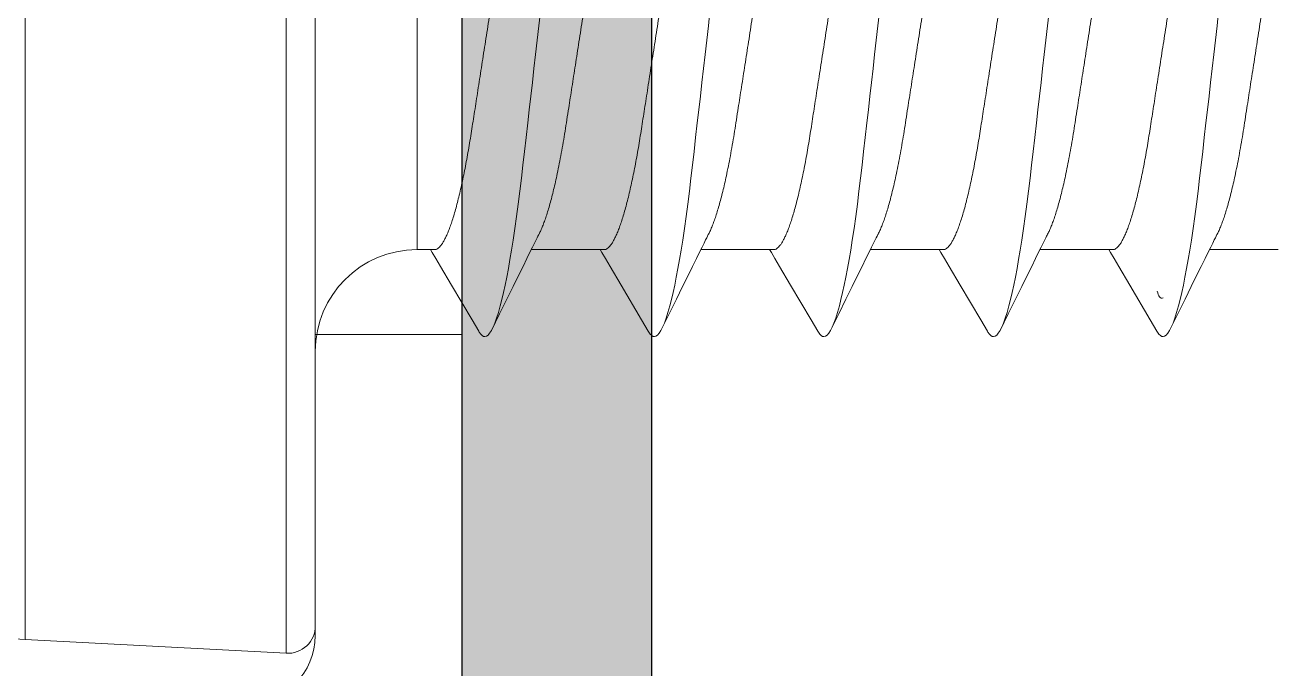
# Model space of a CAD drawing. Header units: millimetres. Extents: x 3069 to 3669, y 1489 to 1908.
# Drawn here: x 3322.75 to 3331.98, y 1591.06 to 1595.81 of the extents above; entities that cross this region are included whole.
import ezdxf

# ---------------------------------------------------------------- set-up
doc = ezdxf.new("R2010")
doc.units = ezdxf.units.MM
for name, color, linetype, lineweight in [('Detalles-Accesorios', 1, 'Continuous', 13), ('Perfil-Detalles', 7, 'Continuous', 25), ('Sombreado-Perfil dettalles', 7, 'Continuous', 0)]:
    doc.layers.add(name, color=color, linetype=linetype, lineweight=lineweight)

# ---------------------------------------------------------------- blocks, each defined once
blk = doc.blocks.new('*U41')
for p, q in [((0.2138346663086844, -4.736821521462161), (0.2138346663086855, 4.736821521462161)), ((-6e-16, -4.533900000000016), (6e-16, 4.533900000000016)), ((-0.7499999999998865, -1.757927183843946), (-0.7499999999998862, 1.798203730638647)), ((2.14007843218701, -4.635871363334672), (2.14007843218701, -3e-16)), ((-6.592075091829997, -1.757927183843945), (-7.099043015437132, -1.757927183843945)), ((-5.342075091829997, -1.757927183843946), (-5.849043015437132, -1.757927183843946)), ((-4.092075091829997, -1.757927183843946), (-4.599043015437132, -1.757927183843946)), ((-2.842075091829997, -1.757927183843946), (-3.349043015437132, -1.757927183843946)), ((-1.592075091829997, -1.757927183843946), (-2.099043015437132, -1.757927183843946)), ((-0.8490430154371326, -1.757927183843946), (-0.7499999999998865, -1.757927183843946)), ((0.2138346663086844, -4.736821521462161), (2.14007843218701, -4.635871363334672))]:
    blk.add_line(p, q)
at = {"flags": 128}
for points in [[(-6.204458729629664, -2.359146043614884), (-6.208441723631835, -2.366135698827462), (-6.219276095114651, -2.381131120569931), (-6.229827957885277, -2.391721408854777), (-6.240075663765878, -2.397994238799866), (-6.249999999999886, -2.40005785129125), (-6.261343644851308, -2.39737050069442), (-6.273104287715909, -2.38918857212269), (-6.285252974156833, -2.375358092915802), (-6.297755878897078, -2.35575972749683), (-6.310576200035598, -2.33031364821238), (-6.323436570301851, -2.299591096338359), (-6.336521540406693, -2.263193610113147), (-6.349787002188691, -2.2211662448056), (-6.363185870862821, -2.173596269630023), (-6.375223069191065, -2.126544227093744), (-6.387293551591938, -2.075296091311201), (-6.399361598572909, -2.019996769768339), (-6.411392573050193, -1.960814577042923), (-6.423350755531828, -1.897940017094298), (-6.435202591342999, -1.831583483144583), (-6.446914255206706, -1.761972957559918), (-6.458454357266305, -1.689351711731432), (-6.471366141953353, -1.603190072270591), (-6.483973228546346, -1.513840603416325), (-6.496236920928708, -1.421709208490937), (-6.508123123221253, -1.327207067560435), (-6.519600986771251, -1.230746578399986), (-6.530648051594994, -1.133938365393475), (-6.542061782419978, -1.033641345679938), (-6.553860309594824, -0.9299660602641202), (-6.566012784466693, -0.8231781052201077), (-6.577135076706213, -0.7254438914340531), (-6.588486298419752, -0.6256989002390005), (-6.600037495170113, -0.5241940813642136), (-6.611758900713425, -0.421196654496895), (-6.6236183133866, -0.3169876400373246), (-6.635581637310338, -0.2118596266305408), (-6.647615859014308, -0.10611391293014), (-6.659685259006323, -5.78523145682e-05)], [(-4.954458729629664, -2.359146043614884), (-4.958441723631835, -2.366135698827462), (-4.969276095114651, -2.381131120569932), (-4.979827957885277, -2.391721408854777), (-4.990075663765878, -2.397994238799867), (-4.999999999999886, -2.40005785129125), (-5.011343644851308, -2.397370500694421), (-5.023104287715909, -2.38918857212269), (-5.035252974156833, -2.375358092915802), (-5.047755878897078, -2.355759727496831), (-5.060576200035598, -2.330313648212381), (-5.073436570301851, -2.29959109633836), (-5.086521540406693, -2.263193610113148), (-5.099787002188691, -2.221166244805601), (-5.113185870862821, -2.173596269630024), (-5.125223069191065, -2.126544227093745), (-5.137293551591938, -2.075296091311201), (-5.149361598572909, -2.01999676976834), (-5.161392573050193, -1.960814577042924), (-5.173350755531828, -1.897940017094299), (-5.185202591342999, -1.831583483144583), (-5.196914255206706, -1.761972957559919), (-5.208454357266305, -1.689351711731432), (-5.221366141953353, -1.603190072270592), (-5.233973228546346, -1.513840603416326), (-5.246236920928708, -1.421709208490937), (-5.258123123221253, -1.327207067560436), (-5.269600986771251, -1.230746578399986), (-5.280648051594994, -1.133938365393475), (-5.292061782419978, -1.033641345679938), (-5.303860309594824, -0.9299660602641207), (-5.316012784466693, -0.8231781052201081), (-5.327135076706213, -0.7254438914340536), (-5.338486298419752, -0.6256989002390009), (-5.350037495170113, -0.524194081364214), (-5.361758900713425, -0.4211966544968954), (-5.3736183133866, -0.316987640037325), (-5.385581637310338, -0.2118596266305412), (-5.397615859014308, -0.1061139129301404), (-5.409685259006323, -5.78523145686e-05)], [(-3.704458729629664, -2.359146043614884), (-3.708441723631836, -2.366135698827462), (-3.719276095114651, -2.381131120569932), (-3.729827957885277, -2.391721408854777), (-3.740075663765879, -2.397994238799867), (-3.749999999999886, -2.40005785129125), (-3.761343644851308, -2.397370500694421), (-3.77310428771591, -2.38918857212269), (-3.785252974156833, -2.375358092915802), (-3.797755878897078, -2.355759727496831), (-3.810576200035598, -2.330313648212381), (-3.823436570301851, -2.29959109633836), (-3.836521540406693, -2.263193610113148), (-3.849787002188691, -2.221166244805601), (-3.863185870862821, -2.173596269630024), (-3.875223069191065, -2.126544227093745), (-3.887293551591938, -2.075296091311201), (-3.899361598572909, -2.01999676976834), (-3.911392573050193, -1.960814577042924), (-3.923350755531828, -1.897940017094299), (-3.935202591343, -1.831583483144583), (-3.946914255206706, -1.761972957559919), (-3.958454357266305, -1.689351711731432), (-3.971366141953353, -1.603190072270592), (-3.983973228546346, -1.513840603416326), (-3.996236920928708, -1.421709208490937), (-4.008123123221253, -1.327207067560436), (-4.019600986771251, -1.230746578399986), (-4.030648051594994, -1.133938365393475), (-4.042061782419978, -1.033641345679938), (-4.053860309594824, -0.9299660602641207), (-4.066012784466693, -0.8231781052201081), (-4.077135076706213, -0.7254438914340536), (-4.088486298419752, -0.6256989002390009), (-4.100037495170113, -0.524194081364214), (-4.111758900713425, -0.4211966544968954), (-4.1236183133866, -0.316987640037325), (-4.135581637310338, -0.2118596266305412), (-4.147615859014308, -0.1061139129301404), (-4.159685259006323, -5.78523145686e-05)], [(-2.454458729629664, -2.359146043614884), (-2.458441723631836, -2.366135698827462), (-2.469276095114651, -2.381131120569932), (-2.479827957885277, -2.391721408854777), (-2.490075663765879, -2.397994238799867), (-2.499999999999886, -2.40005785129125), (-2.511343644851308, -2.397370500694421), (-2.52310428771591, -2.38918857212269), (-2.535252974156833, -2.375358092915802), (-2.547755878897078, -2.355759727496831), (-2.560576200035598, -2.330313648212381), (-2.573436570301851, -2.29959109633836), (-2.586521540406693, -2.263193610113148), (-2.599787002188691, -2.221166244805601), (-2.613185870862821, -2.173596269630024), (-2.625223069191065, -2.126544227093745), (-2.637293551591938, -2.075296091311201), (-2.649361598572909, -2.01999676976834), (-2.661392573050193, -1.960814577042924), (-2.673350755531828, -1.897940017094299), (-2.685202591343, -1.831583483144583), (-2.696914255206706, -1.761972957559919), (-2.708454357266305, -1.689351711731432), (-2.721366141953353, -1.603190072270592), (-2.733973228546346, -1.513840603416326), (-2.746236920928708, -1.421709208490937), (-2.758123123221253, -1.327207067560436), (-2.769600986771251, -1.230746578399986), (-2.780648051594994, -1.133938365393475), (-2.792061782419978, -1.033641345679938), (-2.803860309594824, -0.9299660602641207), (-2.816012784466693, -0.8231781052201081), (-2.827135076706213, -0.7254438914340537), (-2.838486298419752, -0.6256989002390011), (-2.850037495170113, -0.5241940813642142), (-2.861758900713425, -0.4211966544968956), (-2.8736183133866, -0.3169876400373251), (-2.885581637310338, -0.2118596266305413), (-2.897615859014308, -0.1061139129301406), (-2.909685259006323, -5.78523145688e-05)], [(-1.204458729629664, -2.359146043614885), (-1.208441723631836, -2.366135698827463), (-1.219276095114651, -2.381131120569932), (-1.229827957885277, -2.391721408854778), (-1.240075663765878, -2.397994238799867), (-1.249999999999886, -2.400057851291251), (-1.261343644851308, -2.397370500694421), (-1.273104287715909, -2.389188572122691), (-1.285252974156833, -2.375358092915803), (-1.297755878897078, -2.355759727496831), (-1.310576200035598, -2.330313648212381), (-1.323436570301851, -2.29959109633836), (-1.336521540406693, -2.263193610113148), (-1.349787002188691, -2.221166244805601), (-1.363185870862821, -2.173596269630024), (-1.375223069191065, -2.126544227093745), (-1.387293551591938, -2.075296091311201), (-1.399361598572909, -2.01999676976834), (-1.411392573050193, -1.960814577042924), (-1.423350755531828, -1.897940017094299), (-1.435202591342999, -1.831583483144583), (-1.446914255206707, -1.761972957559919), (-1.458454357266305, -1.689351711731432), (-1.471366141953353, -1.603190072270592), (-1.483973228546347, -1.513840603416326), (-1.496236920928709, -1.421709208490938), (-1.508123123221253, -1.327207067560436), (-1.519600986771252, -1.230746578399987), (-1.530648051594994, -1.133938365393475), (-1.542061782419978, -1.033641345679938), (-1.553860309594824, -0.9299660602641209), (-1.566012784466693, -0.8231781052201084), (-1.577135076706213, -0.7254438914340537), (-1.588486298419752, -0.6256989002390013), (-1.600037495170113, -0.5241940813642144), (-1.611758900713425, -0.4211966544968958), (-1.6236183133866, -0.3169876400373253), (-1.635581637310338, -0.2118596266305415), (-1.647615859014308, -0.1061139129301407), (-1.659685259006323, -5.78523145689e-05)], [(-6.20448849587342, -2.359665599867581), (-6.155327379673849, -2.276001889453026), (-6.00419956044368, -2.019578148141817), (-5.922518823060386, -1.88158441331842), (-5.888214039064564, -1.82378242719045), (-5.861884984752919, -1.779487821224676), (-5.849043015437132, -1.757927183843945)], [(-4.95448849587342, -2.359665599867582), (-4.905327379673849, -2.276001889453027), (-4.75419956044368, -2.019578148141817), (-4.672518823060386, -1.881584413318421), (-4.638214039064564, -1.823782427190451), (-4.611884984752919, -1.779487821224676), (-4.599043015437132, -1.757927183843946)], [(-3.70448849587342, -2.359665599867582), (-3.655327379673849, -2.276001889453027), (-3.504199560443681, -2.019578148141817), (-3.422518823060386, -1.881584413318421), (-3.388214039064564, -1.823782427190451), (-3.361884984752919, -1.779487821224676), (-3.349043015437132, -1.757927183843946)], [(-2.45448849587342, -2.359665599867582), (-2.405327379673849, -2.276001889453027), (-2.254199560443681, -2.019578148141817), (-2.172518823060386, -1.881584413318421), (-2.138214039064564, -1.823782427190451), (-2.111884984752919, -1.779487821224677), (-2.099043015437132, -1.757927183843946)], [(-1.20448849587342, -2.359665599867582), (-1.155327379673849, -2.276001889453027), (-1.00419956044368, -2.019578148141818), (-0.9225188230603864, -1.881584413318421), (-0.8882140390645648, -1.823782427190451), (-0.8618849847529192, -1.779487821224677), (-0.8490430154371326, -1.757927183843946)]]:
    blk.add_lwpolyline(points, dxfattribs=at)
for centre, radius, start, end in [((-0.7499999999998866, -2.507927183843946), 0.75, 0, 89.99999999999999), ((2.113491766415563, -4.128567559679368), 0.5080000000000029, 272.9999999999926, 339.2275427808937), ((0.2031999999999238, -4.533900000000016), 0.2032000000000007, 180, 273.0000000000056)]:
    blk.add_arc(centre, radius, start, end)
for points, knots in [([(-5.849043015437132, -1.757927183843945), (-5.88302694511492, -1.757547680161507), (-5.890595296114156, -1.756784087254003), (-5.902374363975127, -1.750563329493046), (-5.914518266486425, -1.740493781238625), (-5.927023267038634, -1.726121286315275), (-5.939765842433075, -1.707599065094654), (-5.95270334818349, -1.684960222411461), (-5.965788586545045, -1.658300968026366), (-5.979053373411147, -1.627518412254572), (-5.992543704452941, -1.592438701011473), (-6.006212380585452, -1.553063660068175), (-6.020008806836926, -1.50942993726221), (-6.033789375471883, -1.461965406876628), (-6.047501510548613, -1.410862478965667), (-6.061093630164805, -1.356340277335902), (-6.074515266480943, -1.298641392597061), (-6.0877091993176, -1.238071702938042), (-6.100630686855424, -1.174916599639174), (-6.113237687103833, -1.109472501966762), (-6.125501612665402, -1.041989614573821), (-6.13739051652567, -0.9727697093950373), (-6.148816343072439, -0.9023896642713671), (-6.159891684380795, -0.8305960885246568), (-6.171332372077472, -0.7571003139713062), (-6.183125252523154, -0.6811598833879762), (-6.195363809053901, -0.6024025335972274), (-6.208010290475726, -0.5210041350598535), (-6.221034486372786, -0.4371780594093471), (-6.234309105555553, -0.3517414055511372), (-6.247787568858029, -0.2649915174223443), (-6.261421266825095, -0.1772421840079223), (-6.275159630445955, -0.088819434522633), (-6.288940715390594, -0.0001223791951466), (-6.302711874457145, 0.0885103170294892), (-6.316420405262533, 0.1767418791618534), (-6.330025166663631, 0.26430440814545), (-6.343475823227777, 0.3508738031024459), (-6.356645571670242, 0.435636140830412), (-6.36949281142165, 0.5183246949314944), (-6.381981524958177, 0.5987041496599668), (-6.394152403116095, 0.6770355231645349), (-6.406705292335914, 0.7578412822736605), (-6.41956687111724, 0.8405541703273806), (-6.432666194209446, 0.9251210360203581), (-6.446320729990702, 1.007169724967753), (-6.460471914785898, 1.086970341382369), (-6.475116117707671, 1.164121646560659), (-6.489447967629189, 1.234537078028382), (-6.50335738792944, 1.298393433336401), (-6.516748755722005, 1.355976633171736), (-6.530310856054597, 1.410397803377635), (-6.543991840736339, 1.461416447115369), (-6.557660378020159, 1.50853148375586), (-6.571263348138131, 1.551634197307067), (-6.584750347201293, 1.590635593300135), (-6.598155633606324, 1.625714189800931), (-6.611514341984388, 1.65681349949881), (-6.623776051255504, 1.682277588544821), (-6.631525070517341, 1.695458591226782), (-7.01671944504676, 2.346553412058256)], [0, 0, 0, 0, 0.0163602505814666, 0.0329181820557936, 0.0496575069572153, 0.0665606921873199, 0.0836089697385802, 0.1004749191246001, 0.1174420185410431, 0.1344897300077625, 0.1515970032494036, 0.1690923099561412, 0.1866039139542071, 0.2041084275888897, 0.2215825259005513, 0.2390031635657217, 0.256347704571167, 0.273594137151177, 0.2906840200907863, 0.3076349385131622, 0.3244277684672279, 0.3410445817504112, 0.357468696432056, 0.3734919105160273, 0.3896896976385372, 0.406068090266904, 0.4226109292896755, 0.439642799702618, 0.4568082367407016, 0.4740866844790796, 0.4914566379478175, 0.5088958919847368, 0.526381662995152, 0.543890794173872, 0.561361749006686, 0.5788094957639368, 0.5962110260341742, 0.6135437122513505, 0.630785466850766, 0.6476102260751122, 0.6643072934950128, 0.6808582113546195, 0.6972455579679399, 0.7165178695660867, 0.7355967299844759, 0.7548932744320945, 0.7744421748735306, 0.7942155760356275, 0.8141834313552822, 0.8313921289253737, 0.8486985421471755, 0.866080830275533, 0.883516506318333, 0.9009826558228367, 0.9181442244051423, 0.9352908305397866, 0.9524006029480601, 0.9694519572407516, 0.9867690591659288, 1, 1, 1, 1]), ([(-4.599043015437132, -1.757927183843946), (-4.63302694511492, -1.757547680161507), (-4.640595296114156, -1.756784087254004), (-4.652374363975127, -1.750563329493047), (-4.664518266486425, -1.740493781238626), (-4.677023267038634, -1.726121286315275), (-4.689765842433075, -1.707599065094654), (-4.70270334818349, -1.684960222411461), (-4.715788586545045, -1.658300968026366), (-4.729053373411147, -1.627518412254573), (-4.742543704452941, -1.592438701011473), (-4.756212380585452, -1.553063660068175), (-4.770008806836926, -1.509429937262211), (-4.783789375471883, -1.461965406876629), (-4.797501510548613, -1.410862478965668), (-4.811093630164805, -1.356340277335902), (-4.824515266480943, -1.298641392597061), (-4.8377091993176, -1.238071702938043), (-4.850630686855424, -1.174916599639174), (-4.863237687103833, -1.109472501966763), (-4.875501612665402, -1.041989614573821), (-4.88739051652567, -0.9727697093950379), (-4.898816343072439, -0.9023896642713676), (-4.909891684380795, -0.8305960885246573), (-4.921332372077472, -0.7571003139713067), (-4.933125252523154, -0.6811598833879767), (-4.945363809053901, -0.602402533597228), (-4.958010290475726, -0.521004135059854), (-4.971034486372786, -0.4371780594093475), (-4.984309105555553, -0.3517414055511376), (-4.997787568858029, -0.2649915174223447), (-5.011421266825095, -0.1772421840079228), (-5.025159630445955, -0.0888194345226334), (-5.038940715390594, -0.000122379195147), (-5.052711874457145, 0.0885103170294888), (-5.066420405262533, 0.1767418791618529), (-5.080025166663631, 0.2643044081454495), (-5.093475823227777, 0.3508738031024454), (-5.106645571670242, 0.4356361408304116), (-5.11949281142165, 0.518324694931494), (-5.131981524958177, 0.5987041496599664), (-5.144152403116095, 0.6770355231645345), (-5.156705292335914, 0.75784128227366), (-5.16956687111724, 0.8405541703273801), (-5.182666194209446, 0.9251210360203574), (-5.196320729990702, 1.007169724967753), (-5.210471914785898, 1.086970341382369), (-5.225116117707671, 1.164121646560659), (-5.239447967629189, 1.234537078028381), (-5.25335738792944, 1.2983934333364), (-5.266748755722005, 1.355976633171736), (-5.280310856054597, 1.410397803377634), (-5.293991840736339, 1.461416447115368), (-5.307660378020159, 1.50853148375586), (-5.321263348138131, 1.551634197307067), (-5.334750347201293, 1.590635593300135), (-5.348155633606324, 1.625714189800931), (-5.361514341984388, 1.65681349949881), (-5.373776051255504, 1.682277588544821), (-5.381525070517341, 1.695458591226782), (-5.76671944504676, 2.346553412058256)], [0, 0, 0, 0, 0.0163602505814666, 0.0329181820557936, 0.0496575069572153, 0.0665606921873199, 0.0836089697385802, 0.1004749191246001, 0.1174420185410431, 0.1344897300077625, 0.1515970032494036, 0.1690923099561412, 0.1866039139542071, 0.2041084275888897, 0.2215825259005513, 0.2390031635657217, 0.256347704571167, 0.273594137151177, 0.2906840200907863, 0.3076349385131622, 0.3244277684672279, 0.3410445817504112, 0.357468696432056, 0.3734919105160273, 0.3896896976385372, 0.406068090266904, 0.4226109292896755, 0.439642799702618, 0.4568082367407016, 0.4740866844790796, 0.4914566379478175, 0.5088958919847368, 0.526381662995152, 0.543890794173872, 0.561361749006686, 0.5788094957639368, 0.5962110260341742, 0.6135437122513505, 0.630785466850766, 0.6476102260751122, 0.6643072934950128, 0.6808582113546195, 0.6972455579679399, 0.7165178695660867, 0.7355967299844759, 0.7548932744320945, 0.7744421748735306, 0.7942155760356275, 0.8141834313552822, 0.8313921289253737, 0.8486985421471755, 0.866080830275533, 0.883516506318333, 0.9009826558228367, 0.9181442244051423, 0.9352908305397866, 0.9524006029480601, 0.9694519572407516, 0.9867690591659288, 1, 1, 1, 1]), ([(-3.349043015437132, -1.757927183843946), (-3.38302694511492, -1.757547680161507), (-3.390595296114156, -1.756784087254004), (-3.402374363975127, -1.750563329493047), (-3.414518266486425, -1.740493781238626), (-3.427023267038634, -1.726121286315275), (-3.439765842433075, -1.707599065094654), (-3.45270334818349, -1.684960222411461), (-3.465788586545045, -1.658300968026366), (-3.479053373411147, -1.627518412254573), (-3.492543704452941, -1.592438701011473), (-3.506212380585452, -1.553063660068175), (-3.520008806836926, -1.509429937262211), (-3.533789375471883, -1.461965406876629), (-3.547501510548613, -1.410862478965668), (-3.561093630164805, -1.356340277335902), (-3.574515266480943, -1.298641392597061), (-3.5877091993176, -1.238071702938043), (-3.600630686855424, -1.174916599639174), (-3.613237687103833, -1.109472501966763), (-3.625501612665402, -1.041989614573821), (-3.63739051652567, -0.9727697093950379), (-3.648816343072439, -0.9023896642713676), (-3.659891684380795, -0.8305960885246573), (-3.671332372077472, -0.7571003139713067), (-3.683125252523154, -0.6811598833879767), (-3.695363809053901, -0.602402533597228), (-3.708010290475726, -0.521004135059854), (-3.721034486372786, -0.4371780594093475), (-3.734309105555553, -0.3517414055511376), (-3.747787568858029, -0.2649915174223447), (-3.761421266825095, -0.1772421840079228), (-3.775159630445955, -0.0888194345226334), (-3.788940715390594, -0.000122379195147), (-3.802711874457145, 0.0885103170294888), (-3.816420405262533, 0.1767418791618529), (-3.830025166663631, 0.2643044081454495), (-3.843475823227777, 0.3508738031024454), (-3.856645571670242, 0.4356361408304116), (-3.86949281142165, 0.518324694931494), (-3.881981524958177, 0.5987041496599664), (-3.894152403116095, 0.6770355231645345), (-3.906705292335914, 0.75784128227366), (-3.91956687111724, 0.8405541703273801), (-3.932666194209446, 0.9251210360203574), (-3.946320729990702, 1.007169724967753), (-3.960471914785898, 1.086970341382369), (-3.975116117707671, 1.164121646560659), (-3.989447967629189, 1.234537078028381), (-4.00335738792944, 1.2983934333364), (-4.016748755722005, 1.355976633171736), (-4.030310856054597, 1.410397803377634), (-4.043991840736339, 1.461416447115368), (-4.057660378020159, 1.50853148375586), (-4.071263348138131, 1.551634197307067), (-4.084750347201293, 1.590635593300135), (-4.098155633606324, 1.625714189800931), (-4.111514341984388, 1.65681349949881), (-4.123776051255504, 1.682277588544821), (-4.131525070517341, 1.695458591226782), (-4.51671944504676, 2.346553412058256)], [0, 0, 0, 0, 0.0163602505814666, 0.0329181820557936, 0.0496575069572153, 0.0665606921873199, 0.0836089697385802, 0.1004749191246001, 0.1174420185410431, 0.1344897300077625, 0.1515970032494036, 0.1690923099561412, 0.1866039139542071, 0.2041084275888897, 0.2215825259005513, 0.2390031635657217, 0.256347704571167, 0.273594137151177, 0.2906840200907863, 0.3076349385131622, 0.3244277684672279, 0.3410445817504112, 0.357468696432056, 0.3734919105160273, 0.3896896976385372, 0.406068090266904, 0.4226109292896755, 0.439642799702618, 0.4568082367407016, 0.4740866844790796, 0.4914566379478175, 0.5088958919847368, 0.526381662995152, 0.543890794173872, 0.561361749006686, 0.5788094957639368, 0.5962110260341742, 0.6135437122513505, 0.630785466850766, 0.6476102260751122, 0.6643072934950128, 0.6808582113546195, 0.6972455579679399, 0.7165178695660867, 0.7355967299844759, 0.7548932744320945, 0.7744421748735306, 0.7942155760356275, 0.8141834313552822, 0.8313921289253737, 0.8486985421471755, 0.866080830275533, 0.883516506318333, 0.9009826558228367, 0.9181442244051423, 0.9352908305397866, 0.9524006029480601, 0.9694519572407516, 0.9867690591659288, 1, 1, 1, 1]), ([(-2.099043015437132, -1.757927183843946), (-2.13302694511492, -1.757547680161508), (-2.140595296114156, -1.756784087254004), (-2.152374363975127, -1.750563329493047), (-2.164518266486425, -1.740493781238626), (-2.177023267038634, -1.726121286315276), (-2.189765842433075, -1.707599065094654), (-2.20270334818349, -1.684960222411461), (-2.215788586545045, -1.658300968026366), (-2.229053373411147, -1.627518412254573), (-2.242543704452941, -1.592438701011474), (-2.256212380585452, -1.553063660068175), (-2.270008806836926, -1.509429937262211), (-2.283789375471883, -1.461965406876629), (-2.297501510548613, -1.410862478965668), (-2.311093630164805, -1.356340277335902), (-2.324515266480943, -1.298641392597062), (-2.3377091993176, -1.238071702938043), (-2.350630686855424, -1.174916599639175), (-2.363237687103833, -1.109472501966763), (-2.375501612665402, -1.041989614573821), (-2.38739051652567, -0.9727697093950379), (-2.398816343072439, -0.9023896642713676), (-2.409891684380795, -0.8305960885246573), (-2.421332372077472, -0.7571003139713067), (-2.433125252523154, -0.6811598833879767), (-2.445363809053901, -0.602402533597228), (-2.458010290475726, -0.5210041350598541), (-2.471034486372786, -0.4371780594093477), (-2.484309105555553, -0.3517414055511378), (-2.497787568858029, -0.2649915174223448), (-2.511421266825095, -0.1772421840079229), (-2.525159630445955, -0.0888194345226336), (-2.538940715390594, -0.0001223791951471), (-2.552711874457145, 0.0885103170294886), (-2.566420405262533, 0.1767418791618528), (-2.580025166663631, 0.2643044081454494), (-2.593475823227777, 0.3508738031024453), (-2.606645571670242, 0.4356361408304114), (-2.61949281142165, 0.5183246949314939), (-2.631981524958177, 0.5987041496599663), (-2.644152403116095, 0.6770355231645344), (-2.656705292335914, 0.7578412822736599), (-2.66956687111724, 0.8405541703273801), (-2.682666194209446, 0.9251210360203574), (-2.696320729990702, 1.007169724967752), (-2.710471914785898, 1.086970341382368), (-2.725116117707671, 1.164121646560659), (-2.739447967629189, 1.234537078028381), (-2.75335738792944, 1.2983934333364), (-2.766748755722005, 1.355976633171736), (-2.780310856054597, 1.410397803377634), (-2.793991840736339, 1.461416447115368), (-2.807660378020159, 1.50853148375586), (-2.821263348138131, 1.551634197307067), (-2.834750347201293, 1.590635593300135), (-2.848155633606324, 1.625714189800931), (-2.861514341984388, 1.65681349949881), (-2.873776051255504, 1.682277588544821), (-2.881525070517341, 1.695458591226782), (-3.26671944504676, 2.346553412058256)], [0, 0, 0, 0, 0.0163602505814666, 0.0329181820557936, 0.0496575069572153, 0.0665606921873199, 0.0836089697385802, 0.1004749191246001, 0.1174420185410431, 0.1344897300077625, 0.1515970032494036, 0.1690923099561412, 0.1866039139542071, 0.2041084275888897, 0.2215825259005513, 0.2390031635657217, 0.256347704571167, 0.273594137151177, 0.2906840200907863, 0.3076349385131622, 0.3244277684672279, 0.3410445817504112, 0.357468696432056, 0.3734919105160273, 0.3896896976385372, 0.406068090266904, 0.4226109292896755, 0.439642799702618, 0.4568082367407016, 0.4740866844790796, 0.4914566379478175, 0.5088958919847368, 0.526381662995152, 0.543890794173872, 0.561361749006686, 0.5788094957639368, 0.5962110260341742, 0.6135437122513505, 0.630785466850766, 0.6476102260751122, 0.6643072934950128, 0.6808582113546195, 0.6972455579679399, 0.7165178695660867, 0.7355967299844759, 0.7548932744320945, 0.7744421748735306, 0.7942155760356275, 0.8141834313552822, 0.8313921289253737, 0.8486985421471755, 0.866080830275533, 0.883516506318333, 0.9009826558228367, 0.9181442244051423, 0.9352908305397866, 0.9524006029480601, 0.9694519572407516, 0.9867690591659288, 1, 1, 1, 1]), ([(-0.8490430154371326, -1.757927183843946), (-0.8830269451149207, -1.757547680161508), (-0.8905952961141567, -1.756784087254004), (-0.9023743639751275, -1.750563329493047), (-0.9145182664864252, -1.740493781238626), (-0.927023267038635, -1.726121286315276), (-0.9397658424330758, -1.707599065094654), (-0.9527033481834907, -1.684960222411461), (-0.9657885865450454, -1.658300968026366), (-0.979053373411148, -1.627518412254573), (-0.9925437044529418, -1.592438701011474), (-1.006212380585452, -1.553063660068175), (-1.020008806836927, -1.509429937262211), (-1.033789375471883, -1.461965406876629), (-1.047501510548613, -1.410862478965668), (-1.061093630164805, -1.356340277335902), (-1.074515266480944, -1.298641392597062), (-1.087709199317601, -1.238071702938043), (-1.100630686855424, -1.174916599639175), (-1.113237687103833, -1.109472501966763), (-1.125501612665402, -1.041989614573821), (-1.13739051652567, -0.972769709395038), (-1.148816343072439, -0.9023896642713678), (-1.159891684380795, -0.8305960885246575), (-1.171332372077472, -0.757100313971307), (-1.183125252523154, -0.681159883387977), (-1.195363809053901, -0.6024025335972282), (-1.208010290475726, -0.5210041350598544), (-1.221034486372786, -0.4371780594093478), (-1.234309105555553, -0.3517414055511379), (-1.247787568858029, -0.264991517422345), (-1.261421266825095, -0.1772421840079231), (-1.275159630445955, -0.0888194345226337), (-1.288940715390594, -0.0001223791951473), (-1.302711874457145, 0.0885103170294885), (-1.316420405262533, 0.1767418791618526), (-1.330025166663631, 0.2643044081454493), (-1.343475823227777, 0.3508738031024452), (-1.356645571670242, 0.4356361408304112), (-1.36949281142165, 0.5183246949314937), (-1.381981524958177, 0.5987041496599661), (-1.394152403116095, 0.6770355231645342), (-1.406705292335914, 0.7578412822736598), (-1.41956687111724, 0.8405541703273799), (-1.432666194209445, 0.9251210360203574), (-1.446320729990702, 1.007169724967752), (-1.460471914785898, 1.086970341382368), (-1.47511611770767, 1.164121646560659), (-1.489447967629189, 1.234537078028381), (-1.50335738792944, 1.2983934333364), (-1.516748755722005, 1.355976633171735), (-1.530310856054597, 1.410397803377634), (-1.543991840736339, 1.461416447115368), (-1.557660378020159, 1.50853148375586), (-1.571263348138131, 1.551634197307066), (-1.584750347201292, 1.590635593300135), (-1.598155633606324, 1.625714189800931), (-1.611514341984388, 1.65681349949881), (-1.623776051255503, 1.682277588544821), (-1.631525070517341, 1.695458591226781), (-2.01671944504676, 2.346553412058256)], [0, 0, 0, 0, 0.0163602505814666, 0.0329181820557936, 0.0496575069572153, 0.0665606921873199, 0.0836089697385802, 0.1004749191246001, 0.1174420185410431, 0.1344897300077625, 0.1515970032494036, 0.1690923099561412, 0.1866039139542071, 0.2041084275888897, 0.2215825259005513, 0.2390031635657217, 0.256347704571167, 0.273594137151177, 0.2906840200907863, 0.3076349385131622, 0.3244277684672279, 0.3410445817504112, 0.357468696432056, 0.3734919105160273, 0.3896896976385372, 0.406068090266904, 0.4226109292896755, 0.439642799702618, 0.4568082367407016, 0.4740866844790796, 0.4914566379478175, 0.5088958919847368, 0.526381662995152, 0.543890794173872, 0.561361749006686, 0.5788094957639368, 0.5962110260341742, 0.6135437122513505, 0.630785466850766, 0.6476102260751122, 0.6643072934950128, 0.6808582113546195, 0.6972455579679399, 0.7165178695660867, 0.7355967299844759, 0.7548932744320945, 0.7744421748735306, 0.7942155760356275, 0.8141834313552822, 0.8313921289253737, 0.8486985421471755, 0.866080830275533, 0.883516506318333, 0.9009826558228367, 0.9181442244051423, 0.9352908305397866, 0.9524006029480601, 0.9694519572407516, 0.9867690591659288, 1, 1, 1, 1]), ([(-7.424816269051234, 1.798203730638648), (-7.390832337487495, 1.797824227003219), (-7.383263982693733, 1.79706063419036), (-7.37148494366113, 1.79083987571039), (-7.359340931645419, 1.780770331757595), (-7.346836355147274, 1.766397829409755), (-7.334093793604665, 1.747875604888578), (-7.32115580719153, 1.72523677923465), (-7.308070873840392, 1.698577500527393), (-7.294805327656035, 1.66779499347166), (-7.281316158829781, 1.632715210618415), (-7.267646773250248, 1.593340221550307), (-7.253850426099575, 1.549706496210093), (-7.240070260311767, 1.502241938932742), (-7.226358030634742, 1.451139026714487), (-7.212765898210022, 1.396616827121193), (-7.199344406400427, 1.338917917847141), (-7.186149905501679, 1.278348287973416), (-7.173228951627834, 1.215193127729265), (-7.160621966311623, 1.149749027237306), (-7.148357462697276, 1.082266206149428), (-7.136469252862411, 1.013046210516735), (-7.125042817316511, 0.9426662361342447), (-7.113967635419271, 0.8708726312153782), (-7.102526896769973, 0.7973768627283003), (-7.090734059061333, 0.7214364264465313), (-7.078495382639061, 0.6426791057558044), (-7.065849361437244, 0.561280655633028), (-7.052825040457037, 0.4774546101526777), (-7.03955046289559, 0.3920179503935525), (-7.02607196111137, 0.3052680680718264), (-7.012438373660529, 0.2175187037314013), (-6.998699594564527, 0.1290960044525501), (-6.98491846479817, 0.0403989561632453), (-6.971147897783907, -0.0482338317154917), (-6.957438633232072, -0.136465266909794), (-6.943834634324389, -0.2240279260554407), (-6.930383244564495, -0.3105971968699341), (-6.917214082616737, -0.3953596222483488), (-6.904366805793756, -0.4780481692261551), (-6.891877674404668, -0.558427578603811), (-6.879706904338149, -0.63675897956898), (-6.867153984346828, -0.7175647344052427), (-6.854292417681904, -0.8002776240674041), (-6.84119308143579, -0.884844488237319), (-6.827538586136483, -0.9668931816549946), (-6.813387251742256, -1.046693771062392), (-6.798743622980623, -1.123845140223067), (-6.784411238941061, -1.194260513018661), (-6.770501845045487, -1.258116872106142), (-6.757110828589588, -1.315700098685055), (-6.743548891159093, -1.370121290057396), (-6.729866888065657, -1.42113985248062), (-6.716199075083522, -1.468254958001693), (-6.702595803204872, -1.511357634006855), (-6.689109313089261, -1.550359059451237), (-6.675703890827776, -1.585437642321038), (-6.662345229123843, -1.616536948057613), (-6.650083631427946, -1.642000733037661), (-6.642334839549562, -1.655181488816594), (-6.297755878897078, -2.35575972749683)], [0, 0, 0, 0, 0.0163602606983639, 0.0329182024116513, 0.0496575376642021, 0.0665607257469624, 0.0836090138403994, 0.1004749814901844, 0.1174420913986057, 0.1344898214019359, 0.151597089127919, 0.1690924147343256, 0.1866040295610762, 0.2041085459313314, 0.2215826550484853, 0.2390033034860895, 0.2563478552169125, 0.2735943063275419, 0.2906841920726251, 0.3076351209769736, 0.3244279688188016, 0.3410447850280639, 0.3574689170459937, 0.3734921410382712, 0.3896899381770383, 0.4060683409333438, 0.422611190185743, 0.4396430634512164, 0.4568085111039249, 0.4740869695268105, 0.4914569337366404, 0.5088961985575052, 0.5263819884533796, 0.5438911304592553, 0.5613620880028108, 0.5788098536220725, 0.5962113866201822, 0.6135440915287824, 0.6307858488956843, 0.6476106185239896, 0.6643077039536758, 0.6808586320479061, 0.697245988794702, 0.7165183123103058, 0.7355971845265272, 0.7548937409065876, 0.7744426534365156, 0.7942160592179284, 0.8141839346380727, 0.8313926428495403, 0.8486990588228402, 0.8660813576999171, 0.8835170606492004, 0.9009832128656148, 0.9181447920601531, 0.9352914007159778, 0.9524011837044549, 0.9694525485412256, 0.9867696611748129, 1, 1, 1, 1]), ([(-6.174816269051234, 1.798203730638648), (-6.140832337487495, 1.797824227003219), (-6.133263982693733, 1.797060634190359), (-6.12148494366113, 1.79083987571039), (-6.109340931645419, 1.780770331757594), (-6.096836355147274, 1.766397829409755), (-6.084093793604665, 1.747875604888577), (-6.07115580719153, 1.725236779234649), (-6.058070873840392, 1.698577500527392), (-6.044805327656035, 1.66779499347166), (-6.031316158829781, 1.632715210618415), (-6.017646773250248, 1.593340221550307), (-6.003850426099575, 1.549706496210092), (-5.990070260311767, 1.502241938932741), (-5.976358030634742, 1.451139026714486), (-5.962765898210022, 1.396616827121193), (-5.949344406400427, 1.338917917847141), (-5.936149905501679, 1.278348287973415), (-5.923228951627834, 1.215193127729265), (-5.910621966311623, 1.149749027237306), (-5.898357462697276, 1.082266206149427), (-5.886469252862411, 1.013046210516734), (-5.875042817316511, 0.9426662361342442), (-5.863967635419271, 0.8708726312153777), (-5.852526896769973, 0.7973768627282999), (-5.840734059061333, 0.7214364264465308), (-5.828495382639061, 0.642679105755804), (-5.815849361437244, 0.5612806556330276), (-5.802825040457037, 0.4774546101526772), (-5.78955046289559, 0.392017950393552), (-5.77607196111137, 0.3052680680718259), (-5.762438373660529, 0.2175187037314009), (-5.748699594564527, 0.1290960044525496), (-5.73491846479817, 0.0403989561632449), (-5.721147897783907, -0.0482338317154921), (-5.707438633232072, -0.1364652669097944), (-5.693834634324389, -0.2240279260554411), (-5.680383244564495, -0.3105971968699345), (-5.667214082616737, -0.3953596222483492), (-5.654366805793756, -0.4780481692261555), (-5.641877674404668, -0.5584275786038115), (-5.629706904338149, -0.6367589795689805), (-5.617153984346828, -0.7175647344052432), (-5.604292417681904, -0.8002776240674045), (-5.59119308143579, -0.8848444882373195), (-5.577538586136483, -0.966893181654995), (-5.563387251742256, -1.046693771062393), (-5.548743622980623, -1.123845140223067), (-5.534411238941061, -1.194260513018661), (-5.520501845045487, -1.258116872106142), (-5.507110828589588, -1.315700098685055), (-5.493548891159093, -1.370121290057397), (-5.479866888065657, -1.42113985248062), (-5.466199075083522, -1.468254958001693), (-5.452595803204872, -1.511357634006855), (-5.439109313089261, -1.550359059451238), (-5.425703890827776, -1.585437642321039), (-5.412345229123843, -1.616536948057614), (-5.400083631427946, -1.642000733037661), (-5.392334839549562, -1.655181488816594), (-5.047755878897078, -2.355759727496831)], [0, 0, 0, 0, 0.0163602606983639, 0.0329182024116513, 0.0496575376642021, 0.0665607257469624, 0.0836090138403994, 0.1004749814901844, 0.1174420913986057, 0.1344898214019359, 0.151597089127919, 0.1690924147343256, 0.1866040295610762, 0.2041085459313314, 0.2215826550484853, 0.2390033034860895, 0.2563478552169125, 0.2735943063275419, 0.2906841920726251, 0.3076351209769736, 0.3244279688188016, 0.3410447850280639, 0.3574689170459937, 0.3734921410382712, 0.3896899381770383, 0.4060683409333438, 0.422611190185743, 0.4396430634512164, 0.4568085111039249, 0.4740869695268105, 0.4914569337366404, 0.5088961985575052, 0.5263819884533796, 0.5438911304592553, 0.5613620880028108, 0.5788098536220725, 0.5962113866201822, 0.6135440915287824, 0.6307858488956843, 0.6476106185239896, 0.6643077039536758, 0.6808586320479061, 0.697245988794702, 0.7165183123103058, 0.7355971845265272, 0.7548937409065876, 0.7744426534365156, 0.7942160592179284, 0.8141839346380727, 0.8313926428495403, 0.8486990588228402, 0.8660813576999171, 0.8835170606492004, 0.9009832128656148, 0.9181447920601531, 0.9352914007159778, 0.9524011837044549, 0.9694525485412256, 0.9867696611748129, 1, 1, 1, 1]), ([(-4.924816269051234, 1.798203730638648), (-4.890832337487495, 1.797824227003219), (-4.883263982693733, 1.797060634190359), (-4.87148494366113, 1.79083987571039), (-4.859340931645419, 1.780770331757594), (-4.846836355147274, 1.766397829409755), (-4.834093793604665, 1.747875604888577), (-4.82115580719153, 1.725236779234649), (-4.808070873840392, 1.698577500527392), (-4.794805327656035, 1.66779499347166), (-4.781316158829781, 1.632715210618415), (-4.767646773250248, 1.593340221550307), (-4.753850426099575, 1.549706496210092), (-4.740070260311767, 1.502241938932741), (-4.726358030634742, 1.451139026714486), (-4.712765898210022, 1.396616827121193), (-4.699344406400427, 1.338917917847141), (-4.686149905501679, 1.278348287973415), (-4.673228951627834, 1.215193127729265), (-4.660621966311623, 1.149749027237306), (-4.648357462697276, 1.082266206149427), (-4.636469252862411, 1.013046210516734), (-4.625042817316511, 0.9426662361342442), (-4.613967635419271, 0.8708726312153777), (-4.602526896769973, 0.7973768627282999), (-4.590734059061333, 0.7214364264465308), (-4.578495382639061, 0.642679105755804), (-4.565849361437244, 0.5612806556330276), (-4.552825040457037, 0.4774546101526772), (-4.53955046289559, 0.392017950393552), (-4.52607196111137, 0.3052680680718259), (-4.512438373660529, 0.2175187037314009), (-4.498699594564527, 0.1290960044525496), (-4.48491846479817, 0.0403989561632449), (-4.471147897783907, -0.0482338317154921), (-4.457438633232072, -0.1364652669097944), (-4.443834634324389, -0.2240279260554411), (-4.430383244564495, -0.3105971968699345), (-4.417214082616737, -0.3953596222483492), (-4.404366805793756, -0.4780481692261555), (-4.391877674404668, -0.5584275786038115), (-4.379706904338149, -0.6367589795689805), (-4.367153984346828, -0.7175647344052432), (-4.354292417681904, -0.8002776240674045), (-4.34119308143579, -0.8848444882373195), (-4.327538586136483, -0.966893181654995), (-4.313387251742256, -1.046693771062393), (-4.298743622980623, -1.123845140223067), (-4.284411238941061, -1.194260513018661), (-4.270501845045487, -1.258116872106142), (-4.257110828589588, -1.315700098685055), (-4.243548891159093, -1.370121290057397), (-4.229866888065657, -1.42113985248062), (-4.216199075083522, -1.468254958001693), (-4.202595803204872, -1.511357634006855), (-4.189109313089261, -1.550359059451238), (-4.175703890827776, -1.585437642321039), (-4.162345229123843, -1.616536948057614), (-4.150083631427946, -1.642000733037661), (-4.142334839549562, -1.655181488816594), (-3.797755878897078, -2.355759727496831)], [0, 0, 0, 0, 0.0163602606983639, 0.0329182024116513, 0.0496575376642021, 0.0665607257469624, 0.0836090138403994, 0.1004749814901844, 0.1174420913986057, 0.1344898214019359, 0.151597089127919, 0.1690924147343256, 0.1866040295610762, 0.2041085459313314, 0.2215826550484853, 0.2390033034860895, 0.2563478552169125, 0.2735943063275419, 0.2906841920726251, 0.3076351209769736, 0.3244279688188016, 0.3410447850280639, 0.3574689170459937, 0.3734921410382712, 0.3896899381770383, 0.4060683409333438, 0.422611190185743, 0.4396430634512164, 0.4568085111039249, 0.4740869695268105, 0.4914569337366404, 0.5088961985575052, 0.5263819884533796, 0.5438911304592553, 0.5613620880028108, 0.5788098536220725, 0.5962113866201822, 0.6135440915287824, 0.6307858488956843, 0.6476106185239896, 0.6643077039536758, 0.6808586320479061, 0.697245988794702, 0.7165183123103058, 0.7355971845265272, 0.7548937409065876, 0.7744426534365156, 0.7942160592179284, 0.8141839346380727, 0.8313926428495403, 0.8486990588228402, 0.8660813576999171, 0.8835170606492004, 0.9009832128656148, 0.9181447920601531, 0.9352914007159778, 0.9524011837044549, 0.9694525485412256, 0.9867696611748129, 1, 1, 1, 1]), ([(-3.674816269051234, 1.798203730638647), (-3.640832337487495, 1.797824227003218), (-3.633263982693733, 1.797060634190359), (-3.62148494366113, 1.79083987571039), (-3.609340931645419, 1.780770331757594), (-3.596836355147274, 1.766397829409755), (-3.584093793604665, 1.747875604888577), (-3.57115580719153, 1.725236779234649), (-3.558070873840392, 1.698577500527392), (-3.544805327656035, 1.667794993471659), (-3.531316158829781, 1.632715210618414), (-3.517646773250248, 1.593340221550306), (-3.503850426099575, 1.549706496210092), (-3.490070260311767, 1.502241938932741), (-3.476358030634742, 1.451139026714486), (-3.462765898210022, 1.396616827121193), (-3.449344406400427, 1.338917917847141), (-3.436149905501679, 1.278348287973415), (-3.423228951627834, 1.215193127729265), (-3.410621966311623, 1.149749027237306), (-3.398357462697276, 1.082266206149427), (-3.386469252862411, 1.013046210516734), (-3.375042817316511, 0.942666236134244), (-3.363967635419271, 0.8708726312153775), (-3.352526896769973, 0.7973768627282998), (-3.340734059061333, 0.7214364264465308), (-3.328495382639061, 0.6426791057558039), (-3.315849361437244, 0.5612806556330275), (-3.302825040457037, 0.477454610152677), (-3.28955046289559, 0.3920179503935519), (-3.27607196111137, 0.3052680680718258), (-3.262438373660529, 0.2175187037314008), (-3.248699594564527, 0.1290960044525495), (-3.23491846479817, 0.0403989561632447), (-3.221147897783907, -0.0482338317154923), (-3.207438633232072, -0.1364652669097946), (-3.193834634324389, -0.2240279260554412), (-3.180383244564495, -0.3105971968699346), (-3.167214082616737, -0.3953596222483493), (-3.154366805793756, -0.4780481692261557), (-3.141877674404668, -0.5584275786038116), (-3.129706904338149, -0.6367589795689808), (-3.117153984346828, -0.7175647344052433), (-3.104292417681904, -0.8002776240674048), (-3.09119308143579, -0.8848444882373196), (-3.077538586136483, -0.9668931816549953), (-3.063387251742256, -1.046693771062393), (-3.048743622980623, -1.123845140223067), (-3.034411238941061, -1.194260513018661), (-3.020501845045487, -1.258116872106142), (-3.007110828589588, -1.315700098685055), (-2.993548891159093, -1.370121290057397), (-2.979866888065657, -1.42113985248062), (-2.966199075083522, -1.468254958001693), (-2.952595803204872, -1.511357634006855), (-2.939109313089261, -1.550359059451238), (-2.925703890827776, -1.585437642321039), (-2.912345229123843, -1.616536948057614), (-2.900083631427946, -1.642000733037661), (-2.892334839549562, -1.655181488816594), (-2.547755878897078, -2.355759727496831)], [0, 0, 0, 0, 0.0163602606983639, 0.0329182024116513, 0.0496575376642021, 0.0665607257469624, 0.0836090138403994, 0.1004749814901844, 0.1174420913986057, 0.1344898214019359, 0.151597089127919, 0.1690924147343256, 0.1866040295610762, 0.2041085459313314, 0.2215826550484853, 0.2390033034860895, 0.2563478552169125, 0.2735943063275419, 0.2906841920726251, 0.3076351209769736, 0.3244279688188016, 0.3410447850280639, 0.3574689170459937, 0.3734921410382712, 0.3896899381770383, 0.4060683409333438, 0.422611190185743, 0.4396430634512164, 0.4568085111039249, 0.4740869695268105, 0.4914569337366404, 0.5088961985575052, 0.5263819884533796, 0.5438911304592553, 0.5613620880028108, 0.5788098536220725, 0.5962113866201822, 0.6135440915287824, 0.6307858488956843, 0.6476106185239896, 0.6643077039536758, 0.6808586320479061, 0.697245988794702, 0.7165183123103058, 0.7355971845265272, 0.7548937409065876, 0.7744426534365156, 0.7942160592179284, 0.8141839346380727, 0.8313926428495403, 0.8486990588228402, 0.8660813576999171, 0.8835170606492004, 0.9009832128656148, 0.9181447920601531, 0.9352914007159778, 0.9524011837044549, 0.9694525485412256, 0.9867696611748129, 1, 1, 1, 1]), ([(-2.424816269051234, 1.798203730638647), (-2.390832337487495, 1.797824227003218), (-2.383263982693733, 1.797060634190359), (-2.37148494366113, 1.790839875710389), (-2.359340931645419, 1.780770331757594), (-2.346836355147274, 1.766397829409754), (-2.334093793604665, 1.747875604888577), (-2.32115580719153, 1.725236779234649), (-2.308070873840392, 1.698577500527392), (-2.294805327656035, 1.667794993471659), (-2.281316158829781, 1.632715210618414), (-2.267646773250248, 1.593340221550306), (-2.253850426099575, 1.549706496210092), (-2.240070260311767, 1.502241938932741), (-2.226358030634742, 1.451139026714486), (-2.212765898210022, 1.396616827121192), (-2.199344406400427, 1.338917917847141), (-2.186149905501679, 1.278348287973415), (-2.173228951627834, 1.215193127729264), (-2.160621966311623, 1.149749027237305), (-2.148357462697276, 1.082266206149427), (-2.136469252862411, 1.013046210516734), (-2.125042817316511, 0.9426662361342438), (-2.113967635419271, 0.8708726312153773), (-2.102526896769973, 0.7973768627282996), (-2.090734059061333, 0.7214364264465305), (-2.078495382639061, 0.6426791057558037), (-2.065849361437244, 0.5612806556330272), (-2.052825040457037, 0.477454610152677), (-2.03955046289559, 0.3920179503935517), (-2.02607196111137, 0.3052680680718256), (-2.012438373660529, 0.2175187037314006), (-1.998699594564527, 0.1290960044525493), (-1.98491846479817, 0.0403989561632446), (-1.971147897783907, -0.0482338317154924), (-1.957438633232072, -0.1364652669097947), (-1.943834634324389, -0.2240279260554414), (-1.930383244564495, -0.3105971968699348), (-1.917214082616737, -0.3953596222483495), (-1.904366805793756, -0.4780481692261559), (-1.891877674404668, -0.5584275786038118), (-1.879706904338149, -0.6367589795689808), (-1.867153984346828, -0.7175647344052435), (-1.854292417681904, -0.800277624067405), (-1.84119308143579, -0.8848444882373199), (-1.827538586136484, -0.9668931816549955), (-1.813387251742256, -1.046693771062393), (-1.798743622980623, -1.123845140223067), (-1.784411238941061, -1.194260513018661), (-1.770501845045487, -1.258116872106142), (-1.757110828589589, -1.315700098685055), (-1.743548891159093, -1.370121290057397), (-1.729866888065657, -1.421139852480621), (-1.716199075083523, -1.468254958001693), (-1.702595803204872, -1.511357634006856), (-1.689109313089261, -1.550359059451238), (-1.675703890827776, -1.585437642321039), (-1.662345229123843, -1.616536948057614), (-1.650083631427946, -1.642000733037661), (-1.642334839549562, -1.655181488816594), (-1.297755878897078, -2.355759727496831)], [0, 0, 0, 0, 0.0163602606983639, 0.0329182024116513, 0.0496575376642021, 0.0665607257469624, 0.0836090138403994, 0.1004749814901844, 0.1174420913986057, 0.1344898214019359, 0.151597089127919, 0.1690924147343256, 0.1866040295610762, 0.2041085459313314, 0.2215826550484853, 0.2390033034860895, 0.2563478552169125, 0.2735943063275419, 0.2906841920726251, 0.3076351209769736, 0.3244279688188016, 0.3410447850280639, 0.3574689170459937, 0.3734921410382712, 0.3896899381770383, 0.4060683409333438, 0.422611190185743, 0.4396430634512164, 0.4568085111039249, 0.4740869695268105, 0.4914569337366404, 0.5088961985575052, 0.5263819884533796, 0.5438911304592553, 0.5613620880028108, 0.5788098536220725, 0.5962113866201822, 0.6135440915287824, 0.6307858488956843, 0.6476106185239896, 0.6643077039536758, 0.6808586320479061, 0.697245988794702, 0.7165183123103058, 0.7355971845265272, 0.7548937409065876, 0.7744426534365156, 0.7942160592179284, 0.8141839346380727, 0.8313926428495403, 0.8486990588228402, 0.8660813576999171, 0.8835170606492004, 0.9009832128656148, 0.9181447920601531, 0.9352914007159778, 0.9524011837044549, 0.9694525485412256, 0.9867696611748129, 1, 1, 1, 1]), ([(-6.206356249880343, -2.064472321744289), (-6.212077455221276, -2.08096465828629), (-6.227204977415965, -2.12457228503814), (-6.241228964328172, -2.117309930994053), (-6.249949101225126, -2.112794187942141)], [0, 0, 0, 0, 0.3781984430340026, 1, 1, 1, 1])]:
    blk.add_open_spline(points, degree=3, knots=knots)
blk = doc.blocks.new('*U40')
for p, q in [((0, 5.614999999999326), (0, -5.614999999999326)), ((1.07999999999447, -4.604999999997744), (1.07999999999447, 4.604999999999563)), ((0, -2.384999999998171), (1.080000000001746, -2.384999999998171))]:
    blk.add_line(p, q)
blk.add_arc((1.57999999999447, -4.604999999997744), 0.5, 180, 270)
blk = doc.blocks.new('268_d')
at = {"layer": 'Sombreado-Perfil dettalles'}
h = blk.add_hatch(color=256, dxfattribs=at)
h.paths.add_polyline_path([(1.5, 24.20000000000027), (1.5, 27.20000000000027), (3.5, 27.20000000000027), (3.5, 28.20000000000027), (2.5, 29.20000000000027), (0, 29.20000000000027), (0, 2.274e-13), (0.776560200738004, 2.274e-13, 0.267949192431138), (0.9930665516835688, 0.1250000000002274), (2.08301270189213, 2.012842109675375, 0.4142135623730532), (1.90000000000009, 2.695854811567642), (1.200000000000272, 3.100000000000363), (1.200000000000272, 6.200000000000272, -0.4142135623730951), (1.700000000000272, 6.700000000000272), (4.199999999999818, 6.700000000000272, -0.4142135623730951), (4.699999999999363, 6.200000000000272), (4.699999999999363, 5.500000000000227), (4.499999999999545, 5.500000000000227, 0.4142135623730951), (3.999999999999545, 5.000000000000227), (3.999999999999545, 4.5), (4.699999999999363, 1.887564434701744), (4.699999999999363, 1.000000000000227), (3.999999999999545, 1.000000000000227), (3.999999999999545, 2.274e-13), (6.407179676972646, 2.274e-13), (7.099999999999909, 1.200000000000272), (5.899999999999636, 1.200000000000272), (5.90000000000009, 6.200000000000272, -0.4142135623730826), (6.40000000000009, 6.700000000000272), (28.5, 6.700000000000272), (29, 6.200000000000272), (29.5, 6.700000000000272), (30.5, 6.700000000000272), (31, 6.200000000000272), (31.5, 6.700000000000272), (53.59999999999991, 6.700000000000272, -0.4142135623730951), (54.09999999999991, 6.200000000000272), (54.09999999999991, 1.200000000000272), (52.90000000000009, 1.200000000000272), (53.59282032302735, 2.274e-13), (56.00000000000045, 2.274e-13), (56.00000000000045, 1.000000000000227), (55.30000000000018, 1.000000000000227), (55.30000000000018, 1.887564434701744), (56.00000000000045, 4.5), (56.00000000000045, 5.000000000000227, 0.4142135623730951), (55.50000000000046, 5.500000000000227), (55.30000000000018, 5.500000000000227), (55.30000000000018, 6.200000000000272, -0.4142135623730972), (55.80000000000018, 6.700000000000272), (58.29999999999973, 6.700000000000272, -0.4142135623730951), (58.79999999999973, 6.200000000000272), (58.79999999999973, 3.100000000000363), (58.09999999999991, 2.695854811567642, 0.4142135623731237), (57.91698729810787, 2.012842109675375), (59.00693344831643, 0.1250000000002274, 0.2679491924311137), (59.223439799262, 2.274e-13), (60, 2.274e-13), (60, 51.20000000000027), (48, 51.20000000000027), (48, 49.44282032302772), (49.20000000000027, 48.75000000000023), (49.20000000000027, 50.00000000000023), (51.70000000000027, 50.00000000000023), (51.70000000000027, 43.50000000000022), (49.20000000000027, 43.50000000000022), (49.20000000000027, 44.75000000000022), (48, 44.05717967697273), (48, 42.30000000000018), (52.09999999999991, 42.30000000000018, 0.4142135623730951), (53.09999999999991, 43.30000000000018), (53.09999999999991, 48.80000000000018, -0.4142135623730951), (54.09999999999991, 49.80000000000018), (57.5999999999999, 49.80000000000018, -0.4142135623730951), (58.59999999999991, 48.80000000000018), (58.59999999999991, 26.20000000000028, -0.4142135623730951), (56.59999999999991, 24.20000000000027), (42.90000000000008, 24.20000000000027, -0.4142135623730951), (42.40000000000009, 24.70000000000027), (42.40000000000009, 28.70000000000027, 0.4142135623730951), (41.90000000000009, 29.20000000000027), (40.4028307214171, 29.20000000000027), (39.75, 27.80000000000018), (41, 27.80000000000018), (41, 24.70000000000027, -0.4142135623730951), (40.49999999999999, 24.20000000000027), (34.5, 24.20000000000027, -0.4142135623730951), (34, 24.70000000000027), (34, 27.80000000000018), (35.25, 27.80000000000018), (34.5971692785829, 29.20000000000027), (18.5, 29.20000000000027), (17.5, 28.20000000000027), (17.5, 27.20000000000027), (19.5, 27.20000000000027), (19.5, 24.20000000000027)])
h.paths.add_polyline_path([(19.90000000000009, 22.80000000000018, 0.4142135623730951), (20.90000000000009, 23.80000000000018), (20.90000000000009, 27.30000000000018, -0.4142135623730951), (21.40000000000009, 27.80000000000018), (32.09999999999991, 27.80000000000018, -0.4142135623730951), (32.59999999999991, 27.30000000000018), (32.59999999999991, 23.80000000000018, 0.414213562373095), (33.59999999999991, 22.80000000000018), (44.04999999999972, 22.80000000000018), (44.24999999999999, 22.60000000000013), (48.25, 22.60000000000013), (48.25, 21.30000000000018), (49.25, 21.30000000000018, 0.4142135623730951), (49.75, 21.80000000000018), (49.75, 22.30000000000018, -0.4142135623730951), (50.25, 22.80000000000018), (57.5999999999999, 22.80000000000018, -0.4142135623730951), (58.59999999999991, 21.80000000000018), (58.59999999999991, 9.100000000000364, -0.4142135623730951), (57.5999999999999, 8.100000000000364), (50.25, 8.100000000000364, -0.4142135623730951), (49.75, 8.600000000000364), (49.75, 9.100000000000364, 0.4142135623730951), (49.25, 9.600000000000364), (48.25, 9.600000000000364), (48.25, 8.100000000000364), (11.75, 8.100000000000364), (11.75, 9.600000000000364), (10.75, 9.600000000000364, 0.4142135623730951), (10.25, 9.100000000000364), (10.25, 8.600000000000364, -0.4142135623730951), (9.75, 8.100000000000364), (2.40000000000009, 8.100000000000364, -0.4142135623730951), (1.40000000000009, 9.100000000000364), (1.40000000000009, 21.80000000000018, -0.4142135623730951), (2.40000000000009, 22.80000000000018), (9.75, 22.80000000000018, -0.4142135623730951), (10.25, 22.30000000000018), (10.25, 21.80000000000018, 0.4142135623730951), (10.75, 21.30000000000018), (11.75, 21.30000000000018), (11.75, 22.60000000000013), (15.75, 22.60000000000013), (15.95000000000027, 22.80000000000018)], flags=16)
at = {"layer": 'Perfil-Detalles'}
for points in [[(0, 0), (0, 29.20000000000005), (2.5, 29.20000000000005), (3.5, 28.20000000000005), (3.5, 27.20000000000005), (1.5, 27.20000000000005), (1.5, 24.20000000000005), (19.5, 24.20000000000005), (19.5, 27.20000000000005), (17.5, 27.20000000000005), (17.5, 28.20000000000005), (18.5, 29.20000000000005), (34.5971692785829, 29.20000000000005), (35.25, 27.79999999999996), (34, 27.79999999999996), (34, 24.70000000000005, 0.4142135623730951), (34.5, 24.20000000000005), (40.49999999999999, 24.20000000000005, 0.4142135623730951)], [(33.60000000000082, 22.79999999999995, -0.4142135623730847), (32.60000000000082, 23.79999999999995), (32.60000000000082, 27.29999999999995, 0.4142135623730951), (32.10000000000082, 27.79999999999996), (21.400000000001, 27.79999999999996, 0.4142135623730951), (20.900000000001, 27.29999999999995), (20.900000000001, 23.79999999999995, -0.4142135623730951), (19.900000000001, 22.79999999999995)]]:
    blk.add_lwpolyline(points, format="xyb", dxfattribs=at)

msp = doc.modelspace()

# ---------------------------------------------------------------- block references
at = {"layer": 'Detalles-Accesorios', "xscale": -1}
for name, p in [('*U40', (3325.968077024296, 1595.9088892623)), ('*U41', (3324.888077024303, 1595.908889262302))]:
    msp.add_blockref(name, p, dxfattribs=at)
at = {"layer": 'Perfil-Detalles', "xscale": -1, "rotation": 90}
msp.add_blockref('268_d', (3355.168077024297, 1622.457473901593), dxfattribs=at)

doc.saveas('drawing.dxf')
